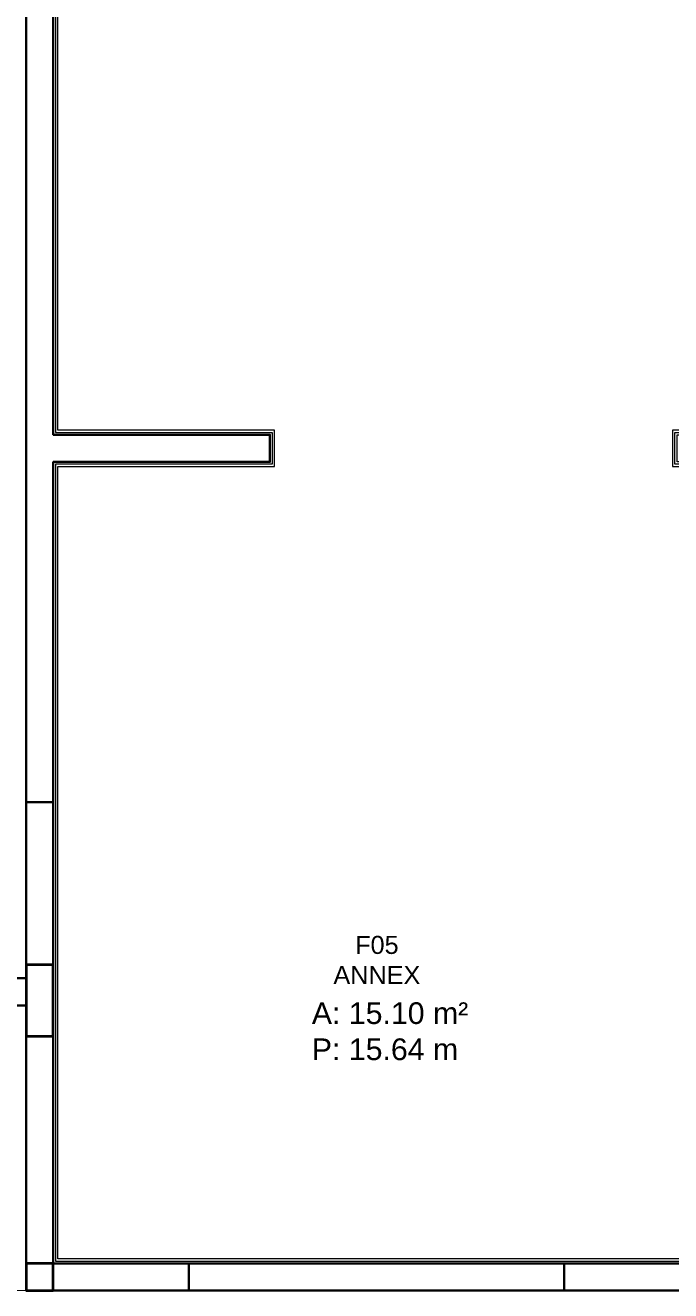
# Model space of a CAD drawing. Header units: centimetres. Extents: x 118932 to 154602, y -32682 to -23521.
# Drawn here: x 139786 to 140143, y -27236 to -26535 of the extents above; entities that cross this region are included whole.
import ezdxf

# ---------------------------------------------------------------- set-up
doc = ezdxf.new("R2010")
doc.units = ezdxf.units.CM
doc.header["$LTSCALE"] = 50
doc.header["$MEASUREMENT"] = 0
for name, color, linetype, lineweight, true_color in [('GEN_00_BL_Yazı', 7, 'Continuous', 0, 0x4f5250), ('GEN_00_BL_Ölçü Dış', 7, 'Continuous', 5, 0x766a5e), ('GEN_01_TA_Kolon', 7, 'Continuous', 35, 0xd05d28), ('GEN_02_TF_Islak Hacim', 7, 'Continuous', 5, 0x007cb0), ('GEN_05_ML_Alçıpan_giydirme', 7, 'Continuous', 18, 0x7ebab5), ('GEN_06_GR_Orta', 7, 'Continuous', 20, 0x7a7b7a), ('KALACAK DUVARLAR', 7, 'Continuous', 30, 0x005387), ('ÖRÜLECEK DUVARLAR', 7, 'Continuous', 30, 0xfaca30)]:
    doc.layers.add(name, color=color, linetype=linetype, lineweight=lineweight, true_color=true_color)
doc.styles.add('ARIAL', font='arial.ttf')

# ---------------------------------------------------------------- blocks, each defined once
blk = doc.blocks.new('LEVEL 0_E BLOK_GÖRÜNÜŞ')
at = {"layer": 'GEN_06_GR_Orta', "elevation": 0}
blk.add_lwpolyline([(2044.68, -1715.37), (1313.68, -1715.49)], dxfattribs=at)
blk = doc.blocks.new('LEVEL 0-1_D BLOK_KOLON')
at = {"layer": 'GEN_01_TA_Kolon'}
for points in [[(1009, 7.51), (994, 7.51), (994, -31.99), (1009, -31.99)], [(1009, -172.9), (1009, -157.9), (994, -157.9), (994, -172.9)]]:
    blk.add_lwpolyline(points, close=True, dxfattribs=at)
blk = doc.blocks.new('KALACAK DUVALAR LEVEL 0 D BLOK')
at = {"layer": 'KALACAK DUVARLAR'}
blk.add_line((-380.5, 133.41, 0), (-380.5, 7.39, 0), dxfattribs=at)
at = {"layer": 'KALACAK DUVARLAR', "elevation": 0}
blk.add_lwpolyline([(-380.5, 262.91), (-365.5, 262.91), (-365.5, 451.45), (-245.5, 451.45), (-245.5, 466.45), (-365.5, 466.45), (-365.5, 975.45), (-170.5, 975.75), (-170.5, 990.15), (-635.95, 990.45), (-635.95, 975.34), (-380.5, 975.34), (-380.5, 808.34)], close=True, dxfattribs=at)
for points in [[(7.5, 762.34), (7.5, -7.5), (-82.5, -7.5), (-82.5, 7.5), (-7.5, 7.5), (-7.5, 451.45), (-16, 451.45), (-16, 466.45), (-7.5, 466.45), (-7.5, 807.04), (-68, 807.04), (-68, 973.95), (-71.5, 973.95), (-71.5, 990.45), (262.95, 990.45), (262.95, 975.34), (7.5, 975.34), (7.5, 172.89)], [(-380.5, 165.44), (-455.5, 165.44), (-455.5, 150.41), (-380.5, 150.41)], [(-365.5, 133.41), (-365.5, 7.5), (-290.5, 7.5)], [(-365.5, 7.51), (-290.5, 7.51)], [(-290.5, -7.5), (-365.5, -7.5), (-290.5, -7.5), (-290.5, 7.51), (-290.5, -7.52)]]:
    blk.add_lwpolyline(points, dxfattribs=at)
blk = doc.blocks.new('15X15 YER SÜZGECİ')
at = {"layer": 'GEN_02_TF_Islak Hacim'}
for p, q in [((79124.39, -32386.74), (79124.39, -32368.35)), ((79115.19, -32377.54), (79133.58, -32377.54))]:
    blk.add_line(p, q, dxfattribs=at)
for points in [[(79124.39, -32388.15), (79134.99, -32377.54), (79124.39, -32366.94), (79113.78, -32377.54)], [(79124.39, -32386.74), (79133.58, -32377.54), (79124.39, -32368.35), (79115.19, -32377.54)]]:
    blk.add_lwpolyline(points, close=True, dxfattribs=at)
blk = doc.blocks.new('level 0 süzgeçler')
at = {"rotation": 224.9999999999999}
blk.add_blockref('15X15 YER SÜZGECİ', (77340.21, 35994.29, 0), dxfattribs=at)
blk = doc.blocks.new('TEFRISLI MAHAL LEVEL 0 D BLOK')
at = {"layer": 'GEN_00_BL_Yazı', "transparency": 33554687, "insert": (598.55, -553.12, 0), "char_height": 10, "width": 226.0759, "attachment_point": 1, "style": 'ARIAL'}
blk.add_mtext('\\pxqc;F05\\PANNEX', dxfattribs=at)
at = {"layer": 'GEN_00_BL_Yazı', "transparency": 33554687, "insert": (892.34, -622.1, 0), "char_height": 12, "attachment_point": 9, "style": 'ARIAL'}
blk.add_mtext_dynamic_manual_height_columns('\\A1;\\pxi-3,l4,ql,t4;A: 15.10 m²\\PP: 15.64 m', width=228.7768, gutter_width=8.33, heights=[129.13], dxfattribs=at)
blk = doc.blocks.new('ORULECEK DUVARLEVEL 2 D DBLOK')
at = {"layer": 'ÖRÜLECEK DUVARLAR', "elevation": 0}
blk.add_lwpolyline([(-194, 262.89), (-179, 262.89), (-179, 172.89), (-194, 172.89)], close=True, dxfattribs=at)
at = {"layer": 'ÖRÜLECEK DUVARLAR'}
blk.add_lwpolyline([(104, 7.51), (-104, 7.51), (-104, -7.51), (104, -7.51)], close=True, dxfattribs=at)
blk = doc.blocks.new('level 1 d blok duvarlar')
at = {"layer": 'GEN_05_ML_Alçıpan_giydirme', "elevation": 0}
for points in [[(1440.66, -1111.22), (1244.41, -1111.22), (1244.41, -1614.72), (1364.41, -1614.72), (1364.41, -1632.22), (1244.41, -1632.22), (1244.41, -2073.67), (1594.91, -2073.67), (1594.91, -1632.22), (1587.41, -1632.22), (1587.41, -1614.72), (1594.91, -1614.72), (1594.91, -1281.63), (1539.41, -1281.63), (1539.41, -1111.22), (1531.91, -1111.22), (1531.91, -1085.72), (1871.61, -1085.72)], [(1871.61, -1084.47), (1530.66, -1084.47), (1530.66, -1112.47), (1538.16, -1112.47), (1538.16, -1282.88), (1593.66, -1282.88), (1593.66, -1613.47), (1586.16, -1613.47), (1586.16, -1633.47), (1593.66, -1633.47), (1593.66, -2072.42), (1245.66, -2072.42), (1245.66, -1633.47), (1365.66, -1633.47), (1365.66, -1613.47), (1245.66, -1613.47), (1245.66, -1112.47), (1440.66, -1112.47)], [(1440.66, -1109.97), (1243.16, -1109.97), (1243.16, -1615.97), (1363.16, -1615.97), (1363.16, -1630.97), (1243.16, -1630.97), (1243.16, -2074.92), (1596.16, -2074.92), (1596.16, -1630.97), (1588.66, -1630.97), (1588.66, -1615.97), (1596.16, -1615.97), (1596.16, -1280.38), (1540.66, -1280.38), (1540.66, -1109.97), (1533.16, -1109.97), (1533.16, -1086.97), (1871.61, -1086.97)], [(1519.66, -2072.39), (1519.66, -2072.42)], [(1519.66, -2074.89), (1519.66, -2074.92)]]:
    blk.add_lwpolyline(points, dxfattribs=at)

msp = doc.modelspace()

# ---------------------------------------------------------------- block references
for name, p in [('LEVEL 0_E BLOK_GÖRÜNÜŞ', (137741.49, -25520.47, 0)), ('level 0 süzgeçler', (141276.24, -30160.12)), ('LEVEL 0-1_D BLOK_KOLON', (138792.17, -27062.94, 0)), ('KALACAK DUVALAR LEVEL 0 D BLOK', (140166.67, -27228.34, 0)), ('level 1 d blok duvarlar', (138558, -25145.92))]:
    msp.add_blockref(name, p)
at = {"layer": 'GEN_00_BL_Ölçü Dış'}
msp.add_blockref('TEFRISLI MAHAL LEVEL 0 D BLOK', (139268.8, -26486.31), dxfattribs=at)
at = {"layer": 'KALACAK DUVARLAR'}
msp.add_blockref('ORULECEK DUVARLEVEL 2 D DBLOK', (139980.17, -27228.33, 0), dxfattribs=at)

doc.saveas('drawing.dxf')
